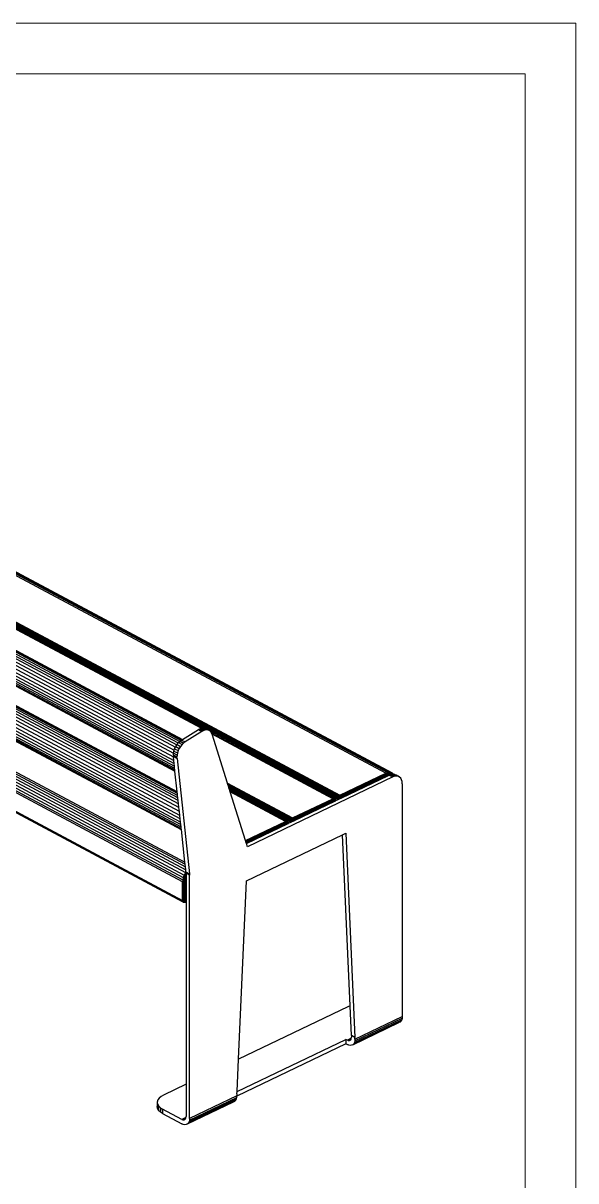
# Model space of a CAD drawing. Header units: millimetres. Extents: x 153 to 4750, y 92 to 3343.
# Drawn here: x 3903 to 4750, y 1570 to 3343 of the extents above; entities that cross this region are included whole.
import ezdxf

# ---------------------------------------------------------------- set-up
doc = ezdxf.new("R2010")
doc.units = ezdxf.units.MM
doc.layers.add('tabelka', color=155, linetype='Continuous')

msp = doc.modelspace()

# ---------------------------------------------------------------- linework, layer by layer
for p, q in [((4177.6, 2263.4), (3568.8, 2588.2)), ((4176.9, 2263.3), (3569.2, 2587.5)), ((4176.2, 2263.1), (3569.5, 2586.8)), ((3535.6, 2555.1), (4136.8, 2234.3)), ((3538.7, 2558.1), (4138.9, 2237.9)), ((3541.9, 2560.5), (4141.1, 2240.7)), ((3545.1, 2562.1), (4143.3, 2242.9)), ((3548.4, 2563.1), (4145.4, 2244.6)), ((3551.7, 2563.2), (4146.9, 2245.6)), ((3527, 2537.9), (4134.3, 2213.9)), ((3528.3, 2542.5), (4133.7, 2219.4)), ((3530.2, 2547), (4133.8, 2225)), ((3532.7, 2551.3), (4135, 2229.9)), ((3581.7, 2548), (4147.6, 2246.1)), ((3526.5, 2533.7), (4134.9, 2209.1)), ((3526.6, 2529.9), (4135.3, 2205.2)), ((3527.3, 2526.5), (4135.6, 2201.9)), ((3528.6, 2523.4), (4135.9, 2199.4)), ((3530.6, 2520.9), (4136.1, 2197.9)), ((4459.3, 2194.3), (3851.7, 2518.5)), ((4461.9, 2195.3), (3854.3, 2519.5)), ((4464.6, 2195.7), (3857, 2519.9)), ((4467.2, 2195.3), (3859.6, 2519.5)), ((4469.5, 2194.2), (3861.9, 2518.4)), ((3602.3, 2482.3), (4136.1, 2197.5)), ((3778.2, 2481.4), (4385.8, 2157.2)), ((3778.7, 2482.3), (4386.3, 2158.1)), ((3779.3, 2483.1), (4386.9, 2159)), ((3779.9, 2483.9), (4387.5, 2159.7)), ((3780.6, 2484.4), (4388.2, 2160.2)), ((3781.3, 2484.8), (4388.8, 2160.6)), ((4141.6, 2147.4), (3545.3, 2465.5)), ((4141, 2152.4), (3548.5, 2468.6)), ((4140.6, 2156.7), (3551.6, 2470.9)), ((4140.2, 2160.2), (3554.8, 2472.6)), ((4139.9, 2163.2), (3558.2, 2473.5)), ((4139.6, 2165.2), (3561.5, 2473.6)), ((4182.3, 2262.8), (3777.6, 2478.7)), ((4178, 2263.4), (3777.6, 2477)), ((3777.7, 2479.6), (4385.3, 2155.4)), ((3777.9, 2480.5), (4385.5, 2156.3)), ((4144.1, 2124.3), (3536.8, 2448.4)), ((4143.5, 2129.8), (3538, 2452.9)), ((4142.8, 2135.8), (3539.9, 2457.5)), ((4142.2, 2141.7), (3542.4, 2461.7)), ((4139.5, 2166), (3613.5, 2446.7)), ((4144.6, 2119.5), (3536.2, 2444.1)), ((3536.3, 2440.4), (4145, 2115.6)), ((3537, 2437), (4145.4, 2112.4)), ((3538.3, 2433.9), (4145.6, 2109.9)), ((3540.3, 2431.4), (4145.8, 2108.3)), ((3601.2, 2398.6), (4145.9, 2108)), ((3554.8, 2376.4), (4151.3, 2058.1)), ((3541.3, 2359), (4148.8, 2034.8)), ((3542.6, 2362.7), (4150.2, 2038.5)), ((3544.5, 2366.4), (4152.1, 2042.2)), ((3546.8, 2369.7), (4152.5, 2046.6)), ((3549.4, 2372.6), (4152, 2051)), ((3552.1, 2374.8), (4151.6, 2054.9)), ((4147.8, 2028), (3540.2, 2352.1)), ((3540.5, 2355.4), (4148.1, 2031.2)), ((3540.2, 2323.7), (4147.8, 1999.5)), ((4147.9, 1998.7), (3540.3, 2322.9)), ((4148.1, 1998), (3540.5, 2322.2)), ((4148.4, 1997.4), (3540.8, 2321.6)), ((4148.9, 1997), (3541.3, 2321.1)), ((4147.6, 2246.1), (4171.9, 2261.2)), ((4177.4, 2258.3), (4151.8, 2242.3)), ((4171.9, 2261.2), (4174.2, 2262.4)), ((4179.1, 2259.2), (4171.9, 2261.2)), ((4171.9, 2261.2), (4177.4, 2258.3)), ((4174.2, 2262.4), (4176.2, 2263.1)), ((4179.1, 2259.2), (4174.2, 2262.4)), ((4181.8, 2260.2), (4174.2, 2262.4)), ((4176.2, 2263.1), (4176.7, 2263.3)), ((4181.8, 2260.2), (4176.7, 2263.3)), ((4184.5, 2260.6), (4176.7, 2263.3)), ((4176.7, 2263.3), (4176.9, 2263.3)), ((4176.9, 2263.3), (4177.6, 2263.4)), ((4179.1, 2259.2), (4177.4, 2258.3)), ((4177.6, 2263.4), (4178, 2263.4)), ((4179.1, 2263.5), (4178, 2263.4)), ((4179.1, 2263.5), (4181.4, 2263.2)), ((4184.5, 2260.6), (4179.1, 2263.5)), ((4181.8, 2260.2), (4179.1, 2259.2)), ((4187.1, 2260.2), (4181.4, 2263.2)), ((4181.4, 2263.2), (4182.3, 2262.8)), ((4184.5, 2260.6), (4181.8, 2260.2)), ((4182.3, 2262.8), (4183.5, 2262.3)), ((4187.1, 2260.2), (4183.5, 2262.3)), ((4189.4, 2259.1), (4183.5, 2262.3)), ((4187.1, 2260.2), (4184.5, 2260.6)), ((4189.4, 2259.1), (4187.1, 2260.2)), ((4189.5, 2259), (4189.4, 2259.1)), ((4385.2, 2154.6), (4189.5, 2259)), ((4191.3, 2257.2), (4189.5, 2259)), ((4192, 2255.9), (4191.3, 2257.2)), ((4379.9, 2155.7), (4192, 2255.9)), ((4192.2, 2255.6), (4192, 2255.9)), ((4379.3, 2155.7), (4192.2, 2255.6)), ((4192.6, 2254.9), (4192.2, 2255.6)), ((4378.6, 2155.7), (4192.6, 2254.9)), ((4192.6, 2254.8), (4192.6, 2254.9)), ((4192.9, 2254.2), (4192.6, 2254.8)), ((4378, 2155.4), (4192.9, 2254.2)), ((4192.9, 2253.9), (4192.9, 2254.2)), ((4216.5, 2179.1), (4192.9, 2253.9)), ((4135.6, 2231.8), (4136.8, 2234.3)), ((4136.8, 2234.3), (4137.2, 2235.2)), ((4137.2, 2235.2), (4138.9, 2237.9)), ((4137.2, 2235.2), (4142.7, 2232.3)), ((4138.9, 2237.9), (4139.2, 2238.4)), ((4139.2, 2238.4), (4141.1, 2240.7)), ((4139.2, 2238.4), (4144.7, 2235.4)), ((4141.1, 2240.7), (4141.5, 2241.2)), ((4141.5, 2241.2), (4143.3, 2242.9)), ((4141.5, 2241.2), (4147, 2238.2)), ((4144.7, 2235.4), (4142.7, 2232.3)), ((4143.3, 2242.9), (4143.9, 2243.5)), ((4143.9, 2243.5), (4145.4, 2244.6)), ((4143.9, 2243.5), (4149.4, 2240.5)), ((4147, 2238.2), (4144.7, 2235.4)), ((4145.4, 2244.6), (4146.3, 2245.2)), ((4146.3, 2245.2), (4146.9, 2245.6)), ((4146.3, 2245.2), (4151.8, 2242.3)), ((4146.9, 2245.6), (4147.6, 2246.1)), ((4149.4, 2240.5), (4147, 2238.2)), ((4151.8, 2242.3), (4149.4, 2240.5)), ((4133.6, 2222), (4133.8, 2225)), ((4139.1, 2219.1), (4133.6, 2222)), ((4133.6, 2222), (4133.7, 2220)), ((4133.7, 2220), (4139.2, 2217)), ((4133.7, 2219.4), (4133.7, 2220)), ((4134.3, 2213.9), (4133.7, 2219.4)), ((4133.8, 2225), (4134.5, 2228.3)), ((4139.3, 2222.1), (4133.8, 2225)), ((4133.8, 2225), (4133.8, 2225)), ((4134.5, 2228.3), (4135, 2229.9)), ((4134.5, 2228.3), (4140, 2225.4)), ((4135, 2229.9), (4135.6, 2231.8)), ((4135.6, 2231.8), (4141.1, 2228.9)), ((4139.3, 2222.1), (4139.1, 2219.1)), ((4139.2, 2217), (4139.1, 2219.1)), ((4139.2, 2217), (4158.4, 2040.5)), ((4140, 2225.4), (4139.3, 2222.1)), ((4141.1, 2228.9), (4140, 2225.4)), ((4142.7, 2232.3), (4141.1, 2228.9)), ((4134.9, 2209.1), (4134.3, 2213.9)), ((4135.3, 2205.2), (4134.9, 2209.1)), ((4135.6, 2201.9), (4135.3, 2205.2)), ((4135.9, 2199.4), (4135.6, 2201.9)), ((4136.1, 2197.9), (4135.9, 2199.4)), ((4136.1, 2197.5), (4136.1, 2197.9)), ((4139.5, 2166), (4136.1, 2197.5)), ((4469.9, 2188.6), (4247, 2081.9)), ((4388.8, 2160.6), (4459.3, 2194.3)), ((4389.5, 2160.2), (4459.9, 2193.9)), ((4390.1, 2159.6), (4460.5, 2193.4)), ((4390.7, 2158.9), (4461.1, 2192.6)), ((4391.3, 2158.1), (4461.7, 2191.8)), ((4391.7, 2157.1), (4462.1, 2190.8)), ((4391.8, 2156.8), (4462.2, 2190.5)), ((4459.3, 2194.3), (4461.9, 2195.3)), ((4459.9, 2193.9), (4459.3, 2194.3)), ((4462.5, 2194.9), (4459.9, 2193.9)), ((4460.5, 2193.4), (4459.9, 2193.9)), ((4463.1, 2194.3), (4460.5, 2193.4)), ((4461.1, 2192.6), (4460.5, 2193.4)), ((4463.7, 2193.6), (4461.1, 2192.6)), ((4461.7, 2191.8), (4461.1, 2192.6)), ((4464.1, 2192.7), (4461.7, 2191.8)), ((4462.1, 2190.8), (4461.7, 2191.8)), ((4461.9, 2195.3), (4464.6, 2195.7)), ((4461.9, 2195.3), (4462.5, 2194.9)), ((4464.5, 2191.7), (4462.1, 2190.8)), ((4462.2, 2190.5), (4462.1, 2190.8)), ((4462.2, 2190.5), (4464.4, 2191.6)), ((4462.5, 2194.9), (4465.2, 2195.3)), ((4463.1, 2194.3), (4462.5, 2194.9)), ((4463.1, 2194.3), (4465.8, 2194.7)), ((4463.7, 2193.6), (4463.1, 2194.3)), ((4463.7, 2193.6), (4466.3, 2193.9)), ((4464.1, 2192.7), (4463.7, 2193.6)), ((4464.1, 2192.7), (4466.7, 2193)), ((4464.5, 2191.7), (4464.1, 2192.7)), ((4464.4, 2191.6), (4469.9, 2188.6)), ((4464.4, 2191.6), (4464.5, 2191.6)), ((4464.5, 2191.7), (4464.9, 2191.8)), ((4464.5, 2191.6), (4464.9, 2191.8)), ((4464.5, 2191.6), (4464.5, 2191.7)), ((4464.6, 2195.7), (4467.2, 2195.3)), ((4465.2, 2195.3), (4464.6, 2195.7)), ((4464.9, 2191.8), (4466.8, 2192.5)), ((4465.2, 2195.3), (4467.8, 2194.9)), ((4465.8, 2194.7), (4465.2, 2195.3)), ((4466.3, 2193.9), (4465.8, 2194.7)), ((4465.8, 2194.7), (4468.3, 2194.3)), ((4466.7, 2193), (4466.3, 2193.9)), ((4466.3, 2193.9), (4468.8, 2193.6)), ((4466.7, 2193), (4468.5, 2192.8)), ((4466.8, 2192.5), (4466.7, 2193)), ((4466.8, 2192.5), (4467.1, 2192.6)), ((4467.1, 2192.6), (4468.5, 2192.8)), ((4469.9, 2188.6), (4467.1, 2192.6)), ((4472.7, 2189.7), (4467.1, 2192.6)), ((4467.2, 2195.3), (4469.5, 2194.2)), ((4467.8, 2194.9), (4467.2, 2195.3)), ((4467.8, 2194.9), (4470.1, 2193.8)), ((4468.3, 2194.3), (4467.8, 2194.9)), ((4468.3, 2194.3), (4470.6, 2193.2)), ((4468.8, 2193.6), (4468.3, 2194.3)), ((4468.5, 2192.8), (4469, 2192.8)), ((4469, 2192.8), (4468.8, 2193.6)), ((4468.8, 2193.6), (4470.2, 2192.9)), ((4469, 2192.8), (4469.8, 2192.9)), ((4470.1, 2193.8), (4469.5, 2194.2)), ((4472.7, 2189.7), (4469.8, 2192.9)), ((4475.5, 2190), (4469.8, 2192.9)), ((4469.8, 2192.9), (4470.2, 2192.9)), ((4472.7, 2189.7), (4469.9, 2188.6)), ((4470.1, 2193.8), (4471.2, 2192.7)), ((4470.6, 2193.2), (4470.1, 2193.8)), ((4470.2, 2192.9), (4470.8, 2192.8)), ((4470.8, 2192.8), (4470.6, 2193.2)), ((4470.6, 2193.2), (4471.1, 2192.7)), ((4470.8, 2192.8), (4471.1, 2192.7)), ((4471.1, 2192.7), (4471.2, 2192.7)), ((4471.2, 2192.7), (4472.4, 2192.6)), ((4472.4, 2192.6), (4474.7, 2191.4)), ((4475.5, 2190), (4472.4, 2192.6)), ((4478, 2189.6), (4472.4, 2192.6)), ((4475.5, 2190), (4472.7, 2189.7)), ((4478, 2189.6), (4474.7, 2191.4)), ((4480.2, 2188.5), (4474.7, 2191.4)), ((4478, 2189.6), (4475.5, 2190)), ((4480.2, 2188.5), (4478, 2189.6)), ((4482, 2186.8), (4480.2, 2188.5)), ((4483.3, 2184.4), (4482, 2186.8)), ((4484.2, 2181.5), (4483.3, 2184.4)), ((4484.4, 2178.3), (4484.2, 2181.5)), ((4139.6, 2165.2), (4139.5, 2166)), ((4139.9, 2163.2), (4139.6, 2165.2)), ((4140.2, 2160.2), (4139.9, 2163.2)), ((4216.5, 2179.1), (4316.2, 2125.9)), ((4216.8, 2178.2), (4216.5, 2179.1)), ((4216.8, 2178.2), (4315.6, 2125.5)), ((4217.1, 2177.1), (4216.8, 2178.2)), ((4217.1, 2177.1), (4314.9, 2124.9)), ((4217.5, 2175.8), (4217.1, 2177.1)), ((4217.5, 2175.8), (4314.3, 2124.2)), ((4217.9, 2174.4), (4217.5, 2175.8)), ((4217.9, 2174.4), (4313.7, 2123.4)), ((4218.4, 2173), (4217.9, 2174.4)), ((4218.4, 2173), (4313.2, 2122.5)), ((4218.8, 2171.7), (4218.4, 2173)), ((4218.8, 2171.7), (4312.9, 2121.5)), ((4219.2, 2170.5), (4218.8, 2171.7)), ((4219.2, 2170.5), (4312.7, 2120.6)), ((4219.5, 2169.5), (4219.2, 2170.5)), ((4312.6, 2119.8), (4219.5, 2169.5)), ((4220.2, 2167.4), (4219.5, 2169.5)), ((4220.2, 2167.4), (4307.3, 2120.9)), ((4220.3, 2167.1), (4220.2, 2167.4)), ((4220.3, 2167.1), (4306.7, 2121)), ((4220.4, 2166.6), (4220.3, 2167.1)), ((4220.4, 2166.6), (4306, 2120.9)), ((4220.7, 2165.8), (4220.4, 2166.6)), ((4305.4, 2120.7), (4220.7, 2165.8)), ((4244.1, 2091.3), (4220.7, 2165.8)), ((4484.4, 2178.3), (4484.4, 1822)), ((4140.6, 2156.7), (4140.2, 2160.2)), ((4141, 2152.4), (4140.6, 2156.7)), ((4141.6, 2147.4), (4141, 2152.4)), ((4142.2, 2141.7), (4141.6, 2147.4)), ((4316.2, 2125.9), (4378, 2155.4)), ((4316.9, 2125.5), (4378.6, 2155)), ((4317.5, 2124.9), (4379.2, 2154.4)), ((4318.1, 2124.2), (4379.8, 2153.7)), ((4318.7, 2123.3), (4380.4, 2152.8)), ((4319.1, 2122.4), (4380.8, 2151.9)), ((4319.2, 2122.1), (4380.9, 2151.6)), ((4378, 2155.4), (4378.6, 2155.7)), ((4378, 2155.4), (4378.6, 2155)), ((4378.6, 2155.7), (4379.3, 2155.7)), ((4379.2, 2155.2), (4378.6, 2155.7)), ((4379.2, 2155.2), (4378.6, 2155)), ((4378.6, 2155), (4379.2, 2154.4)), ((4379.2, 2155.2), (4379.9, 2155.3)), ((4379.8, 2154.7), (4379.2, 2155.2)), ((4379.8, 2154.7), (4379.2, 2154.4)), ((4379.2, 2154.4), (4379.8, 2153.7)), ((4379.3, 2155.7), (4379.9, 2155.7)), ((4379.9, 2155.3), (4379.3, 2155.7)), ((4380.4, 2153.9), (4379.8, 2154.7)), ((4379.8, 2154.7), (4380.5, 2154.7)), ((4380.4, 2153.9), (4379.8, 2153.7)), ((4379.8, 2153.7), (4380.4, 2152.8)), ((4379.9, 2155.7), (4380.5, 2155.4)), ((4380.5, 2155.2), (4379.9, 2155.7)), ((4379.9, 2155.3), (4380.5, 2155.2)), ((4380.5, 2154.7), (4379.9, 2155.3)), ((4380.4, 2153.9), (4381, 2154)), ((4380.9, 2153), (4380.4, 2153.9)), ((4380.9, 2153), (4380.4, 2152.8)), ((4380.4, 2152.8), (4380.8, 2151.9)), ((4381.1, 2155), (4380.5, 2155.4)), ((4380.5, 2155.2), (4381.1, 2155)), ((4381.1, 2154.7), (4380.5, 2155.2)), ((4381, 2154), (4380.5, 2154.7)), ((4380.5, 2154.7), (4381.1, 2154.7)), ((4381.2, 2152.1), (4380.8, 2151.9)), ((4380.8, 2151.9), (4380.9, 2151.6)), ((4380.9, 2153), (4381.3, 2153.1)), ((4381.2, 2152.1), (4380.9, 2153)), ((4380.9, 2151.6), (4381.3, 2151.8)), ((4381.3, 2153.1), (4381, 2154)), ((4381, 2154), (4381.5, 2153.9)), ((4381.1, 2155), (4381.6, 2154.5)), ((4381.6, 2154.4), (4381.1, 2155)), ((4381.1, 2154.7), (4381.6, 2154.4)), ((4381.5, 2153.9), (4381.1, 2154.7)), ((4381.3, 2151.8), (4381.2, 2152.1)), ((4381.2, 2152.1), (4381.6, 2152.1)), ((4381.3, 2153.1), (4381.8, 2153)), ((4381.6, 2152.1), (4381.3, 2153.1)), ((4381.3, 2151.8), (4381.6, 2151.9)), ((4381.8, 2153), (4381.5, 2153.9)), ((4381.5, 2153.9), (4382, 2153.7)), ((4382, 2154), (4381.6, 2154.5)), ((4382, 2153.7), (4381.6, 2154.4)), ((4381.6, 2154.4), (4382, 2154)), ((4381.6, 2151.9), (4381.6, 2152.1)), ((4381.6, 2152.1), (4381.9, 2152.1)), ((4381.6, 2151.9), (4381.9, 2152.1)), ((4381.8, 2153), (4382.2, 2152.8)), ((4381.9, 2152.1), (4381.8, 2153)), ((4381.9, 2152.1), (4382.2, 2152.2)), ((4381.9, 2152.1), (4381.9, 2152.1)), ((4382, 2154), (4382.4, 2153.4)), ((4382.4, 2153.3), (4382, 2154)), ((4382.2, 2152.8), (4382, 2153.7)), ((4382, 2153.7), (4382.4, 2153.3)), ((4382.2, 2152.8), (4382.5, 2152.5)), ((4382.2, 2152.2), (4382.2, 2152.8)), ((4382.2, 2152.2), (4382.5, 2152.4)), ((4382.7, 2152.8), (4382.4, 2153.4)), ((4382.5, 2152.5), (4382.4, 2153.3)), ((4382.4, 2153.3), (4382.7, 2152.8)), ((4382.5, 2152.5), (4382.6, 2152.4)), ((4382.5, 2152.4), (4382.5, 2152.5)), ((4382.5, 2152.4), (4382.6, 2152.4)), ((4382.6, 2152.4), (4382.7, 2152.5)), ((4382.7, 2152.5), (4385.2, 2153.7)), ((4382.7, 2152.5), (4382.7, 2152.8)), ((4382.7, 2152.8), (4382.7, 2152.5)), ((4382.7, 2152.5), (4382.7, 2152.5)), ((4385.2, 2154.6), (4385.3, 2155.4)), ((4385.2, 2153.7), (4385.2, 2154.6)), ((4385.9, 2154.3), (4385.2, 2154.6)), ((4385.2, 2153.7), (4385.9, 2154)), ((4385.3, 2155.4), (4385.5, 2156.3)), ((4386, 2155.1), (4385.3, 2155.4)), ((4385.5, 2156.3), (4385.8, 2157.2)), ((4385.5, 2156.3), (4386.2, 2155.9)), ((4385.8, 2157.2), (4386.3, 2158.1)), ((4385.8, 2157.2), (4386.5, 2156.9)), ((4386, 2155.1), (4385.9, 2154.3)), ((4385.9, 2154.3), (4385.9, 2154)), ((4386.3, 2154.2), (4385.9, 2154.3)), ((4385.9, 2154), (4386.3, 2154.2)), ((4386, 2155.1), (4386.2, 2155.9)), ((4386.8, 2154.8), (4386, 2155.1)), ((4386.2, 2155.9), (4386.5, 2156.9)), ((4387, 2155.6), (4386.2, 2155.9)), ((4386.3, 2158.1), (4386.9, 2159)), ((4386.3, 2158.1), (4386.9, 2157.8)), ((4386.3, 2154.2), (4386.8, 2154.4)), ((4386.5, 2156.9), (4386.9, 2157.8)), ((4387.3, 2156.5), (4386.5, 2156.9)), ((4386.8, 2154.8), (4387, 2155.6)), ((4387.3, 2154.6), (4386.8, 2154.8)), ((4386.8, 2154.8), (4386.8, 2154.4)), ((4386.8, 2154.4), (4387.3, 2154.6)), ((4386.9, 2159), (4387.5, 2159.7)), ((4386.9, 2159), (4387.5, 2158.6)), ((4386.9, 2157.8), (4387.5, 2158.6)), ((4387.7, 2157.3), (4386.9, 2157.8)), ((4387, 2155.6), (4387.3, 2156.5)), ((4387.9, 2155.3), (4387, 2155.6)), ((4387.3, 2156.5), (4387.7, 2157.3)), ((4388.2, 2156.1), (4387.3, 2156.5)), ((4387.3, 2154.6), (4387.8, 2154.9)), ((4387.5, 2159.7), (4388.2, 2160.2)), ((4387.5, 2159.7), (4388.2, 2159.3)), ((4387.5, 2158.6), (4388.2, 2159.3)), ((4388.3, 2158.1), (4387.5, 2158.6)), ((4387.7, 2157.3), (4388.3, 2158.1)), ((4388.6, 2156.8), (4387.7, 2157.3)), ((4387.8, 2154.9), (4387.9, 2155.3)), ((4387.8, 2154.9), (4388.3, 2155.2)), ((4387.9, 2155.3), (4388.2, 2156.1)), ((4388.3, 2155.2), (4387.9, 2155.3)), ((4388.2, 2160.2), (4388.8, 2160.6)), ((4388.2, 2160.2), (4388.8, 2159.8)), ((4388.2, 2159.3), (4388.8, 2159.8)), ((4388.9, 2158.8), (4388.2, 2159.3)), ((4388.2, 2156.1), (4388.6, 2156.8)), ((4389.1, 2155.7), (4388.2, 2156.1)), ((4388.3, 2158.1), (4388.9, 2158.8)), ((4389.1, 2157.5), (4388.3, 2158.1)), ((4388.3, 2155.2), (4389.1, 2155.5)), ((4388.6, 2156.8), (4389.1, 2157.5)), ((4389.5, 2156.3), (4388.6, 2156.8)), ((4389.5, 2160.2), (4388.8, 2160.6)), ((4389.5, 2160.2), (4388.8, 2159.8)), ((4388.8, 2159.8), (4389.5, 2159.3)), ((4388.9, 2158.8), (4389.5, 2159.3)), ((4389.6, 2158.1), (4388.9, 2158.8)), ((4389.1, 2157.5), (4389.6, 2158.1)), ((4389.9, 2156.9), (4389.1, 2157.5)), ((4389.1, 2155.7), (4389.5, 2156.3)), ((4389.1, 2155.5), (4389.1, 2155.7)), ((4389.3, 2155.6), (4389.1, 2155.7)), ((4389.1, 2155.5), (4389.3, 2155.6)), ((4389.3, 2155.6), (4390, 2156)), ((4390.1, 2159.6), (4389.5, 2160.2)), ((4390.1, 2159.6), (4389.5, 2159.3)), ((4389.5, 2159.3), (4390.2, 2158.6)), ((4389.5, 2156.3), (4389.9, 2156.9)), ((4390, 2156), (4389.5, 2156.3)), ((4389.6, 2158.1), (4390.2, 2158.6)), ((4390.3, 2157.4), (4389.6, 2158.1)), ((4389.9, 2156.9), (4390.3, 2157.4)), ((4390.6, 2156.2), (4389.9, 2156.9)), ((4390, 2156), (4390.6, 2156.2)), ((4390.7, 2158.9), (4390.1, 2159.6)), ((4390.7, 2158.9), (4390.2, 2158.6)), ((4390.2, 2158.6), (4390.8, 2157.8)), ((4390.3, 2157.4), (4390.8, 2157.8)), ((4391, 2156.6), (4390.3, 2157.4)), ((4390.6, 2156.2), (4390.7, 2156.3)), ((4391.3, 2158.1), (4390.7, 2158.9)), ((4390.7, 2156.3), (4391, 2156.6)), ((4390.7, 2156.3), (4391.1, 2156.5)), ((4391.3, 2158.1), (4390.8, 2157.8)), ((4390.8, 2157.8), (4391.4, 2156.9)), ((4391, 2156.6), (4391.4, 2156.9)), ((4391.1, 2156.5), (4391, 2156.6)), ((4391.1, 2156.5), (4391.5, 2156.7)), ((4391.7, 2157.1), (4391.3, 2158.1)), ((4391.7, 2157.1), (4391.4, 2156.9)), ((4391.4, 2156.9), (4391.5, 2156.7)), ((4391.5, 2156.7), (4391.8, 2156.8)), ((4391.8, 2156.8), (4391.7, 2157.1)), ((4142.8, 2135.8), (4142.2, 2141.7)), ((4143.5, 2129.8), (4142.8, 2135.8)), ((4144.1, 2124.3), (4143.5, 2129.8)), ((4144.6, 2119.5), (4144.1, 2124.3)), ((4145, 2115.6), (4144.6, 2119.5)), ((4145.4, 2112.4), (4145, 2115.6)), ((4145.6, 2109.9), (4145.4, 2112.4)), ((4145.8, 2108.3), (4145.6, 2109.9)), ((4244.1, 2091.3), (4305.4, 2120.7)), ((4244.3, 2090.7), (4306, 2120.2)), ((4244.9, 2090.1), (4306.6, 2119.7)), ((4245.5, 2089.4), (4307.2, 2118.9)), ((4246.1, 2088.5), (4307.8, 2118.1)), ((4246.5, 2087.6), (4308.2, 2117.2)), ((4246.6, 2087.3), (4308.3, 2116.9)), ((4305.4, 2120.7), (4306, 2120.9)), ((4305.4, 2120.7), (4306, 2120.2)), ((4306, 2120.9), (4306.7, 2121)), ((4306.6, 2120.5), (4306, 2120.9)), ((4306.6, 2120.5), (4306, 2120.2)), ((4306, 2120.2), (4306.6, 2119.7)), ((4306.6, 2120.5), (4307.3, 2120.6)), ((4307.2, 2119.9), (4306.6, 2120.5)), ((4307.2, 2119.9), (4306.6, 2119.7)), ((4306.6, 2119.7), (4307.2, 2118.9)), ((4306.7, 2121), (4307.3, 2120.9)), ((4307.3, 2120.6), (4306.7, 2121)), ((4307.2, 2119.9), (4307.9, 2120)), ((4307.8, 2119.1), (4307.2, 2119.9)), ((4307.8, 2119.1), (4307.2, 2118.9)), ((4307.2, 2118.9), (4307.8, 2118.1)), ((4307.3, 2120.9), (4307.9, 2120.6)), ((4307.9, 2120.5), (4307.3, 2120.9)), ((4307.3, 2120.6), (4307.9, 2120.5)), ((4307.9, 2120), (4307.3, 2120.6)), ((4307.8, 2119.1), (4308.4, 2119.2)), ((4308.3, 2118.3), (4307.8, 2119.1)), ((4308.3, 2118.3), (4307.8, 2118.1)), ((4307.8, 2118.1), (4308.2, 2117.2)), ((4308.5, 2120.2), (4307.9, 2120.6)), ((4307.9, 2120.5), (4308.5, 2120.2)), ((4308.5, 2119.9), (4307.9, 2120.5)), ((4308.4, 2119.2), (4307.9, 2120)), ((4307.9, 2120), (4308.5, 2119.9)), ((4308.6, 2117.3), (4308.2, 2117.2)), ((4308.2, 2117.2), (4308.3, 2116.9)), ((4308.6, 2117.3), (4308.3, 2118.3)), ((4308.3, 2118.3), (4308.7, 2118.3)), ((4308.3, 2116.9), (4308.7, 2117)), ((4308.7, 2118.3), (4308.4, 2119.2)), ((4308.4, 2119.2), (4308.9, 2119.2)), ((4308.5, 2120.2), (4309, 2119.8)), ((4309, 2119.6), (4308.5, 2120.2)), ((4308.5, 2119.9), (4309, 2119.6)), ((4308.9, 2119.2), (4308.5, 2119.9)), ((4308.7, 2117), (4308.6, 2117.3)), ((4308.6, 2117.3), (4309, 2117.3)), ((4308.7, 2118.3), (4309.2, 2118.3)), ((4309, 2117.3), (4308.7, 2118.3)), ((4308.7, 2117), (4309, 2117.2)), ((4309.2, 2118.3), (4308.9, 2119.2)), ((4308.9, 2119.2), (4309.4, 2118.9)), ((4309.4, 2119.2), (4309, 2119.8)), ((4309.4, 2118.9), (4309, 2119.6)), ((4309, 2119.6), (4309.4, 2119.2)), ((4309, 2117.2), (4309, 2117.3)), ((4309, 2117.3), (4309.3, 2117.3)), ((4309, 2117.2), (4309.3, 2117.3)), ((4309.2, 2118.3), (4309.6, 2118.1)), ((4309.3, 2117.3), (4309.2, 2118.3)), ((4309.3, 2117.3), (4309.6, 2117.5)), ((4309.3, 2117.3), (4309.3, 2117.3)), ((4309.4, 2119.2), (4309.8, 2118.6)), ((4309.8, 2118.5), (4309.4, 2119.2)), ((4309.6, 2118.1), (4309.4, 2118.9)), ((4309.4, 2118.9), (4309.8, 2118.5)), ((4309.6, 2118.1), (4309.9, 2117.7)), ((4309.6, 2117.5), (4309.6, 2118.1)), ((4309.6, 2117.5), (4309.9, 2117.6)), ((4310.1, 2118), (4309.8, 2118.6)), ((4309.9, 2117.7), (4309.8, 2118.5)), ((4309.8, 2118.5), (4310.1, 2118)), ((4309.9, 2117.7), (4310, 2117.6)), ((4309.9, 2117.6), (4309.9, 2117.7)), ((4309.9, 2117.6), (4310, 2117.6)), ((4310, 2117.6), (4310.1, 2117.7)), ((4310.1, 2117.7), (4312.6, 2118.9)), ((4310.1, 2117.7), (4310.1, 2118)), ((4310.1, 2118), (4310.1, 2117.7)), ((4310.1, 2117.7), (4310.1, 2117.7)), ((4312.6, 2119.8), (4312.7, 2120.6)), ((4312.6, 2118.9), (4312.6, 2119.8)), ((4313.3, 2119.5), (4312.6, 2119.8)), ((4312.6, 2118.9), (4313.3, 2119.2)), ((4312.7, 2120.6), (4312.9, 2121.5)), ((4313.4, 2120.3), (4312.7, 2120.6)), ((4312.9, 2121.5), (4313.2, 2122.5)), ((4313.6, 2121.2), (4312.9, 2121.5)), ((4313.2, 2122.5), (4313.7, 2123.4)), ((4313.9, 2122.1), (4313.2, 2122.5)), ((4313.4, 2120.3), (4313.3, 2119.5)), ((4313.3, 2119.2), (4313.3, 2119.5)), ((4313.7, 2119.4), (4313.3, 2119.5)), ((4313.3, 2119.2), (4313.7, 2119.4)), ((4313.4, 2120.3), (4313.6, 2121.2)), ((4314.2, 2120), (4313.4, 2120.3)), ((4313.6, 2121.2), (4313.9, 2122.1)), ((4314.4, 2120.8), (4313.6, 2121.2)), ((4313.7, 2123.4), (4314.3, 2124.2)), ((4314.3, 2123), (4313.7, 2123.4)), ((4313.7, 2119.4), (4314.2, 2119.6)), ((4313.9, 2122.1), (4314.3, 2123)), ((4314.7, 2121.7), (4313.9, 2122.1)), ((4314.2, 2120), (4314.4, 2120.8)), ((4314.7, 2119.9), (4314.2, 2120)), ((4314.2, 2120), (4314.2, 2119.6)), ((4314.2, 2119.6), (4314.7, 2119.9)), ((4314.3, 2124.2), (4314.9, 2124.9)), ((4314.9, 2123.8), (4314.3, 2124.2)), ((4314.3, 2123), (4314.9, 2123.8)), ((4315.1, 2122.6), (4314.3, 2123)), ((4314.4, 2120.8), (4314.7, 2121.7)), ((4315.3, 2120.5), (4314.4, 2120.8)), ((4314.7, 2121.7), (4315.1, 2122.6)), ((4315.6, 2121.3), (4314.7, 2121.7)), ((4314.7, 2119.9), (4315.2, 2120.2)), ((4314.9, 2124.9), (4315.6, 2125.5)), ((4315.6, 2124.5), (4314.9, 2124.9)), ((4314.9, 2123.8), (4315.6, 2124.5)), ((4315.7, 2123.3), (4314.9, 2123.8)), ((4315.1, 2122.6), (4315.7, 2123.3)), ((4316, 2122.1), (4315.1, 2122.6)), ((4315.2, 2120.2), (4315.3, 2120.5)), ((4315.2, 2120.2), (4315.7, 2120.4)), ((4315.3, 2120.5), (4315.6, 2121.3)), ((4315.7, 2120.4), (4315.3, 2120.5)), ((4315.6, 2125.5), (4316.2, 2125.9)), ((4316.2, 2125.1), (4315.6, 2125.5)), ((4315.6, 2124.5), (4316.2, 2125.1)), ((4316.3, 2124), (4315.6, 2124.5)), ((4315.6, 2121.3), (4316, 2122.1)), ((4316.5, 2120.9), (4315.6, 2121.3)), ((4315.7, 2123.3), (4316.3, 2124)), ((4316.5, 2122.8), (4315.7, 2123.3)), ((4315.7, 2120.4), (4316.5, 2120.8)), ((4316, 2122.1), (4316.5, 2122.8)), ((4316.9, 2121.5), (4316, 2122.1)), ((4316.9, 2125.5), (4316.2, 2125.9)), ((4316.2, 2125.1), (4316.9, 2125.5)), ((4316.2, 2125.1), (4316.9, 2124.5)), ((4316.3, 2124), (4316.9, 2124.5)), ((4317, 2123.4), (4316.3, 2124)), ((4316.5, 2122.8), (4317, 2123.4)), ((4317.3, 2122.1), (4316.5, 2122.8)), ((4316.5, 2120.9), (4316.9, 2121.5)), ((4316.5, 2120.8), (4316.5, 2120.9)), ((4316.7, 2120.8), (4316.5, 2120.9)), ((4316.5, 2120.8), (4316.7, 2120.8)), ((4316.7, 2120.8), (4317.4, 2121.2)), ((4317.5, 2124.9), (4316.9, 2125.5)), ((4316.9, 2124.5), (4317.5, 2124.9)), ((4316.9, 2124.5), (4317.6, 2123.8)), ((4316.9, 2121.5), (4317.3, 2122.1)), ((4317.4, 2121.2), (4316.9, 2121.5)), ((4317, 2123.4), (4317.6, 2123.8)), ((4317.7, 2122.6), (4317, 2123.4)), ((4317.3, 2122.1), (4317.7, 2122.6)), ((4318, 2121.5), (4317.3, 2122.1)), ((4317.4, 2121.2), (4318, 2121.5)), ((4318.1, 2124.2), (4317.5, 2124.9)), ((4317.6, 2123.8), (4318.1, 2124.2)), ((4317.6, 2123.8), (4318.2, 2123)), ((4317.7, 2122.6), (4318.2, 2123)), ((4318.4, 2121.9), (4317.7, 2122.6)), ((4318, 2121.5), (4318.1, 2121.5)), ((4318.7, 2123.3), (4318.1, 2124.2)), ((4318.1, 2121.5), (4318.4, 2121.9)), ((4318.1, 2121.5), (4318.5, 2121.7)), ((4318.1, 2121.5), (4318.1, 2121.5)), ((4318.2, 2123), (4318.7, 2123.3)), ((4318.2, 2123), (4318.8, 2122.2)), ((4318.4, 2121.9), (4318.8, 2122.2)), ((4318.5, 2121.7), (4318.4, 2121.9)), ((4318.5, 2121.7), (4318.9, 2121.9)), ((4319.1, 2122.4), (4318.7, 2123.3)), ((4318.8, 2122.2), (4319.1, 2122.4)), ((4318.8, 2122.2), (4318.9, 2121.9)), ((4318.9, 2121.9), (4319.2, 2122.1)), ((4319.2, 2122.1), (4319.1, 2122.4)), ((4145.9, 2108), (4145.8, 2108.3)), ((4151.3, 2058.1), (4145.9, 2108)), ((4245.6, 2029.5), (4392.8, 2099.9)), ((4392.8, 2099.9), (4398.1, 2102.5)), ((4404.3, 1838.2), (4392.8, 2099.9)), ((4398.1, 2102.5), (4411.8, 1789.8)), ((4244.3, 2090.7), (4244.1, 2091.3)), ((4244.9, 2090.1), (4244.3, 2090.7)), ((4244.5, 2089.9), (4244.3, 2090.7)), ((4244.3, 2090.7), (4244.3, 2090.7)), ((4244.9, 2090.1), (4244.5, 2089.9)), ((4244.7, 2089.3), (4244.5, 2089.9)), ((4244.7, 2089.3), (4245, 2089.1)), ((4244.8, 2089), (4244.7, 2089.3)), ((4244.8, 2089), (4245, 2089.1)), ((4245.2, 2087.9), (4244.8, 2089)), ((4245.5, 2089.4), (4244.9, 2090.1)), ((4245.5, 2089.4), (4245, 2089.1)), ((4245, 2089.1), (4245.6, 2088.3)), ((4245.2, 2087.9), (4245.6, 2088.3)), ((4245.2, 2087.8), (4245.2, 2087.9)), ((4245.8, 2087.1), (4245.2, 2087.8)), ((4245.5, 2086.8), (4245.2, 2087.8)), ((4246.1, 2088.5), (4245.5, 2089.4)), ((4245.5, 2086.8), (4245.8, 2087.1)), ((4245.5, 2086.8), (4245.9, 2087)), ((4247, 2081.9), (4245.5, 2086.8)), ((4246.1, 2088.5), (4245.6, 2088.3)), ((4245.6, 2088.3), (4246.2, 2087.4)), ((4245.8, 2087.1), (4246.2, 2087.4)), ((4245.9, 2087), (4245.8, 2087.1)), ((4245.9, 2087), (4246.3, 2087.2)), ((4246.5, 2087.6), (4246.1, 2088.5)), ((4246.5, 2087.6), (4246.2, 2087.4)), ((4246.2, 2087.4), (4246.3, 2087.2)), ((4246.3, 2087.2), (4246.6, 2087.3)), ((4246.6, 2087.3), (4246.5, 2087.6)), ((4151.6, 2054.9), (4151.3, 2058.1)), ((4150.2, 2038.5), (4148.8, 2034.8)), ((4152.1, 2042.2), (4150.2, 2038.5)), ((4150.2, 2038.5), (4150.9, 2038.2)), ((4150.9, 2038.2), (4152.7, 2041.8)), ((4152, 2051), (4151.6, 2054.9)), ((4153, 2040.4), (4151.7, 2037.8)), ((4152.5, 2046.6), (4152, 2051)), ((4152.9, 2043.4), (4152.1, 2042.2)), ((4152.1, 2042.2), (4152.7, 2041.8)), ((4152.9, 2043.5), (4152.5, 2046.6)), ((4152.7, 2041.8), (4152.9, 2042.1)), ((4152.7, 2041.8), (4153, 2041.7)), ((4152.9, 2043.5), (4158.4, 2040.5)), ((4152.9, 2043.4), (4152.9, 2043.5)), ((4152.9, 2042.1), (4152.9, 2043.4)), ((4153, 2041.7), (4152.9, 2042.1)), ((4153, 2041.4), (4153, 2041.7)), ((4158.5, 2038.5), (4153, 2041.4)), ((4153, 2041.4), (4153, 2040.4)), ((4153, 2040.4), (4153, 2038.2)), ((4158.4, 2040.5), (4158.5, 2038.5)), ((4158.5, 1665.9), (4158.5, 2038.5)), ((4148.1, 2031.2), (4147.8, 2028)), ((4148.5, 2027.7), (4147.8, 2028)), ((4147.8, 1999.5), (4147.8, 2028)), ((4148.8, 2034.8), (4148.1, 2031.2)), ((4148.1, 2031.2), (4148.7, 2030.9)), ((4148.5, 2027.7), (4148.7, 2030.9)), ((4149.3, 2027.4), (4148.5, 2027.7)), ((4148.5, 1999.2), (4148.5, 2027.7)), ((4148.7, 2030.9), (4149.5, 2034.5)), ((4149.6, 2030.6), (4148.7, 2030.9)), ((4148.8, 2034.8), (4149.5, 2034.5)), ((4149.3, 2027.4), (4149.6, 2030.6)), ((4150.3, 2027.2), (4149.3, 2027.4)), ((4149.3, 1998.9), (4149.3, 2027.4)), ((4149.5, 2034.5), (4150.9, 2038.2)), ((4149.5, 2034.5), (4150.3, 2034.1)), ((4150.3, 2034.1), (4149.6, 2030.6)), ((4150.5, 2030.4), (4149.6, 2030.6)), ((4151.7, 2037.8), (4150.3, 2034.1)), ((4150.3, 2034.1), (4151.3, 2033.8)), ((4150.3, 2027.2), (4150.5, 2030.4)), ((4151.3, 2027.2), (4150.3, 2027.2)), ((4150.3, 1998.8), (4150.3, 2027.2)), ((4151.3, 2033.8), (4150.5, 2030.4)), ((4151.5, 2030.2), (4150.5, 2030.4)), ((4150.9, 2038.2), (4151.7, 2037.8)), ((4152.6, 2037.4), (4151.3, 2033.8)), ((4151.3, 2033.8), (4152.3, 2033.5)), ((4151.3, 2027.2), (4151.5, 2030.2)), ((4152.3, 2027.2), (4151.3, 2027.2)), ((4151.3, 1998.7), (4151.3, 2027.2)), ((4152.3, 2033.5), (4151.5, 2030.2)), ((4152.6, 2030.1), (4151.5, 2030.2)), ((4151.7, 2037.8), (4152.6, 2037.4)), ((4153, 2035.5), (4152.3, 2033.5)), ((4152.3, 2033.5), (4153, 2033.4)), ((4152.3, 2027.2), (4152.6, 2030.1)), ((4153, 2027.3), (4152.3, 2027.2)), ((4152.3, 1998.7), (4152.3, 2027.2)), ((4153, 2038.2), (4152.6, 2037.4)), ((4152.6, 2037.4), (4153, 2037.2)), ((4153, 2032.1), (4152.6, 2030.1)), ((4153, 2030.1), (4152.6, 2030.1)), ((4153, 2038.2), (4153, 2037.2)), ((4153, 2037.2), (4153, 2035.5)), ((4153, 2035.5), (4153, 2033.4)), ((4153, 2033.4), (4153, 2032.1)), ((4153, 2032.1), (4153, 2030.1)), ((4153, 2030.1), (4153, 2027.3)), ((4153, 2027.3), (4153, 1998.8)), ((4233.5, 1756.7), (4245.6, 2029.5)), ((4147.9, 1998.7), (4147.8, 1999.5)), ((4147.8, 1999.5), (4148.5, 1999.2)), ((4148.1, 1998), (4147.9, 1998.7)), ((4147.9, 1998.7), (4148.6, 1998.4)), ((4148.4, 1997.4), (4148.1, 1998)), ((4148.1, 1998), (4148.7, 1997.7)), ((4148.9, 1997), (4148.4, 1997.4)), ((4148.4, 1997.4), (4149, 1997.2)), ((4148.5, 1999.2), (4149.3, 1998.9)), ((4148.6, 1998.4), (4148.5, 1999.2)), ((4148.6, 1998.4), (4149.4, 1998.2)), ((4148.7, 1997.7), (4148.6, 1998.4)), ((4149, 1997.2), (4148.7, 1997.7)), ((4149.5, 1997.5), (4148.7, 1997.7)), ((4148.9, 1997), (4149.4, 1996.7)), ((4149.4, 1996.7), (4149, 1997.2)), ((4149.7, 1997), (4149, 1997.2)), ((4149.3, 1998.9), (4150.3, 1998.8)), ((4149.4, 1998.2), (4149.3, 1998.9)), ((4149.4, 1998.2), (4150.3, 1998)), ((4149.4, 1998.2), (4149.5, 1997.5)), ((4150, 1996.6), (4149.4, 1996.7)), ((4149.5, 1996.7), (4149.4, 1996.7)), ((4149.5, 1997.5), (4149.7, 1997)), ((4150.4, 1997.4), (4149.5, 1997.5)), ((4149.5, 1996.7), (4149.8, 1996.5)), ((4149.7, 1997), (4150, 1996.6)), ((4150.5, 1996.8), (4149.7, 1997)), ((4150.3, 1996.4), (4149.8, 1996.5)), ((4150, 1996.6), (4150.3, 1996.4)), ((4150.6, 1996.4), (4150, 1996.6)), ((4150.3, 1998.8), (4151.3, 1998.7)), ((4150.3, 1998), (4150.3, 1998.8)), ((4150.3, 1998), (4151.3, 1998)), ((4150.3, 1998), (4150.4, 1997.4)), ((4150.8, 1996.3), (4150.3, 1996.4)), ((4150.4, 1997.4), (4150.5, 1996.8)), ((4151.3, 1997.3), (4150.4, 1997.4)), ((4150.5, 1996.8), (4150.6, 1996.4)), ((4151.3, 1996.8), (4150.5, 1996.8)), ((4150.6, 1996.4), (4150.8, 1996.3)), ((4151.4, 1996.4), (4150.6, 1996.4)), ((4151.4, 1996.2), (4150.8, 1996.3)), ((4151.3, 1998.7), (4152.3, 1998.7)), ((4151.3, 1998), (4151.3, 1998.7)), ((4151.3, 1998), (4152.3, 1998)), ((4151.3, 1998), (4151.3, 1997.3)), ((4151.3, 1997.3), (4151.3, 1996.8)), ((4152.3, 1997.3), (4151.3, 1997.3)), ((4151.3, 1996.8), (4151.4, 1996.4)), ((4152.2, 1996.8), (4151.3, 1996.8)), ((4151.4, 1996.4), (4151.4, 1996.2)), ((4152.1, 1996.4), (4151.4, 1996.4)), ((4151.9, 1996.3), (4151.4, 1996.2)), ((4152.1, 1996.4), (4151.9, 1996.3)), ((4152.5, 1996.3), (4151.9, 1996.3)), ((4152.2, 1996.8), (4152.1, 1996.4)), ((4152.8, 1996.5), (4152.1, 1996.4)), ((4152.3, 1997.3), (4152.2, 1996.8)), ((4153, 1996.9), (4152.2, 1996.8)), ((4152.3, 1998.7), (4153, 1998.8)), ((4152.3, 1998), (4152.3, 1998.7)), ((4152.3, 1998), (4153, 1998.1)), ((4152.3, 1998), (4152.3, 1997.3)), ((4153, 1997.4), (4152.3, 1997.3)), ((4152.9, 1996.5), (4152.5, 1996.3)), ((4152.8, 1996.5), (4152.5, 1996.3)), ((4153, 1996.9), (4152.8, 1996.5)), ((4153, 1996.6), (4152.8, 1996.5)), ((4153, 1996.5), (4152.9, 1996.5)), ((4153, 1998.8), (4153, 1998.1)), ((4153, 1998.1), (4153, 1997.4)), ((4153, 1997.4), (4153, 1996.9)), ((4153, 1996.9), (4153, 1996.6)), ((4153, 1996.9), (4153, 1996.9)), ((4153, 1996.6), (4153, 1996.5)), ((4153, 1996.5), (4153, 1718.2)), ((4400.8, 1836.8), (4233.5, 1756.7)), ((4404.3, 1838.2), (4400.8, 1836.8)), ((4406.3, 1792.7), (4404.3, 1838.2)), ((4408.4, 1778.7), (4479.2, 1812.5)), ((4409.9, 1780.2), (4482.5, 1815)), ((4411, 1782.3), (4483.6, 1817)), ((4411.7, 1784.7), (4484.3, 1819.4)), ((4411.8, 1787.2), (4484.4, 1822)), ((4481, 1813.4), (4479.2, 1812.5)), ((4482.5, 1815), (4481, 1813.4)), ((4483.6, 1817), (4482.5, 1815)), ((4484.3, 1819.4), (4483.6, 1817)), ((4484.4, 1822), (4484.3, 1819.4)), ((4406.2, 1788.8), (4406.3, 1790.2)), ((4411.8, 1789.8), (4406.3, 1792.7)), ((4406.3, 1792.7), (4406.3, 1790.2)), ((4398.1, 1779.9), (4231, 1699.9)), ((4231.2, 1706.9), (4398.1, 1786.8)), ((4398.1, 1786.8), (4398.1, 1779.9)), ((4400.2, 1785.7), (4398.1, 1786.8)), ((4398.1, 1779.9), (4400.2, 1778.8)), ((4406.2, 1788.6), (4400.2, 1785.7)), ((4400.2, 1785.7), (4401.3, 1785.2)), ((4402.3, 1777.9), (4400.2, 1778.8)), ((4405.8, 1787.4), (4401.3, 1785.2)), ((4401.3, 1785.2), (4402.4, 1785)), ((4404.5, 1777.5), (4402.3, 1777.9)), ((4405.3, 1786.4), (4402.4, 1785)), ((4402.4, 1785), (4403.5, 1785.1)), ((4403.5, 1785.1), (4404.5, 1785.6)), ((4404.5, 1785.6), (4405.3, 1786.4)), ((4406.6, 1777.8), (4404.5, 1777.5)), ((4405.3, 1786.4), (4405.8, 1787.4)), ((4405.3, 1786.4), (4405.3, 1786.4)), ((4405.8, 1787.4), (4405.9, 1787.5)), ((4405.9, 1787.5), (4406.2, 1788.6)), ((4406.2, 1788.6), (4406.2, 1788.8)), ((4408.4, 1778.7), (4406.6, 1777.8)), ((4409.9, 1780.2), (4408.4, 1778.7)), ((4411, 1782.3), (4409.9, 1780.2)), ((4411.7, 1784.7), (4411, 1782.3)), ((4411.8, 1787.2), (4411.7, 1784.7)), ((4411.8, 1787.2), (4411.8, 1789.8)), ((4231.2, 1706.9), (4233.5, 1756.7)), ((4118.4, 1701.6), (4114.7, 1699.5)), ((4153, 1718.2), (4118.4, 1701.6)), ((4153, 1718.2), (4153, 1668.8)), ((4231.1, 1703.3), (4231.2, 1706.9)), ((4231.1, 1703.3), (4231.1, 1700.7)), ((4109.8, 1694.1), (4109, 1691)), ((4109, 1691), (4109.5, 1687.9)), ((4109, 1691), (4109, 1684.1)), ((4109.5, 1681), (4109, 1684.1)), ((4109.5, 1687.9), (4111.1, 1684.9)), ((4109.5, 1687.9), (4109.5, 1681)), ((4111.8, 1697), (4109.8, 1694.1)), ((4111.1, 1684.9), (4113.8, 1682.3)), ((4111.1, 1684.9), (4111.1, 1678)), ((4114.7, 1699.5), (4111.8, 1697)), ((4155.1, 1657.4), (4225.8, 1691.2)), ((4156.6, 1658.9), (4229.2, 1693.7)), ((4157.7, 1661), (4230.3, 1695.7)), ((4158.3, 1663.3), (4230.9, 1698.1)), ((4231.1, 1700.7), (4158.5, 1665.9)), ((4225.8, 1691.2), (4227.7, 1692.1)), ((4227.7, 1692.1), (4229.2, 1693.7)), ((4229.2, 1693.7), (4230.3, 1695.7)), ((4230.3, 1695.7), (4230.9, 1698.1)), ((4230.9, 1698.1), (4231, 1699.9)), ((4231, 1699.9), (4231.1, 1700.7)), ((4111.1, 1678), (4109.5, 1681)), ((4113.8, 1675.4), (4111.1, 1678)), ((4113.8, 1682.3), (4117.2, 1680.2)), ((4113.8, 1682.3), (4113.8, 1675.4)), ((4117.2, 1673.3), (4113.8, 1675.4)), ((4146.8, 1664.4), (4117.2, 1680.2)), ((4117.2, 1680.2), (4117.2, 1673.3)), ((4117.2, 1673.3), (4146.8, 1657.5)), ((4152.8, 1667.3), (4146.8, 1664.4)), ((4147.9, 1663.9), (4152.5, 1666.1)), ((4152, 1665.1), (4152.5, 1666.1)), ((4152.5, 1666.2), (4152.8, 1667.3)), ((4152.5, 1666.1), (4152.5, 1666.2)), ((4152.8, 1667.3), (4152.9, 1667.5)), ((4152.9, 1667.5), (4153, 1668.8)), ((4146.8, 1664.4), (4147.9, 1663.9)), ((4148.9, 1656.6), (4146.8, 1657.5)), ((4147.9, 1663.9), (4149.1, 1663.7)), ((4151.1, 1656.2), (4148.9, 1656.6)), ((4149.1, 1663.7), (4151.9, 1665.1)), ((4149.1, 1663.7), (4150.2, 1663.8)), ((4150.2, 1663.8), (4151.2, 1664.3)), ((4153.2, 1656.5), (4151.1, 1656.2)), ((4151.2, 1664.3), (4151.9, 1665.1)), ((4151.9, 1665.1), (4152, 1665.1)), ((4155.1, 1657.4), (4153.2, 1656.5)), ((4156.6, 1658.9), (4155.1, 1657.4)), ((4157.7, 1661), (4156.6, 1658.9)), ((4158.3, 1663.3), (4157.7, 1661)), ((4158.5, 1665.9), (4158.3, 1663.3))]:
    msp.add_line(p, q)
at = {"layer": 'tabelka', "lineweight": 5}
for points in [[(152.7, 3342.7), (4750.2, 3342.7), (4750.2, 91.9), (152.7, 91.9)], [(230.1, 3265.3), (4672.8, 3265.3), (4672.8, 169.3), (230.1, 169.3)]]:
    msp.add_lwpolyline(points, close=True, dxfattribs=at)

doc.saveas('drawing.dxf')
